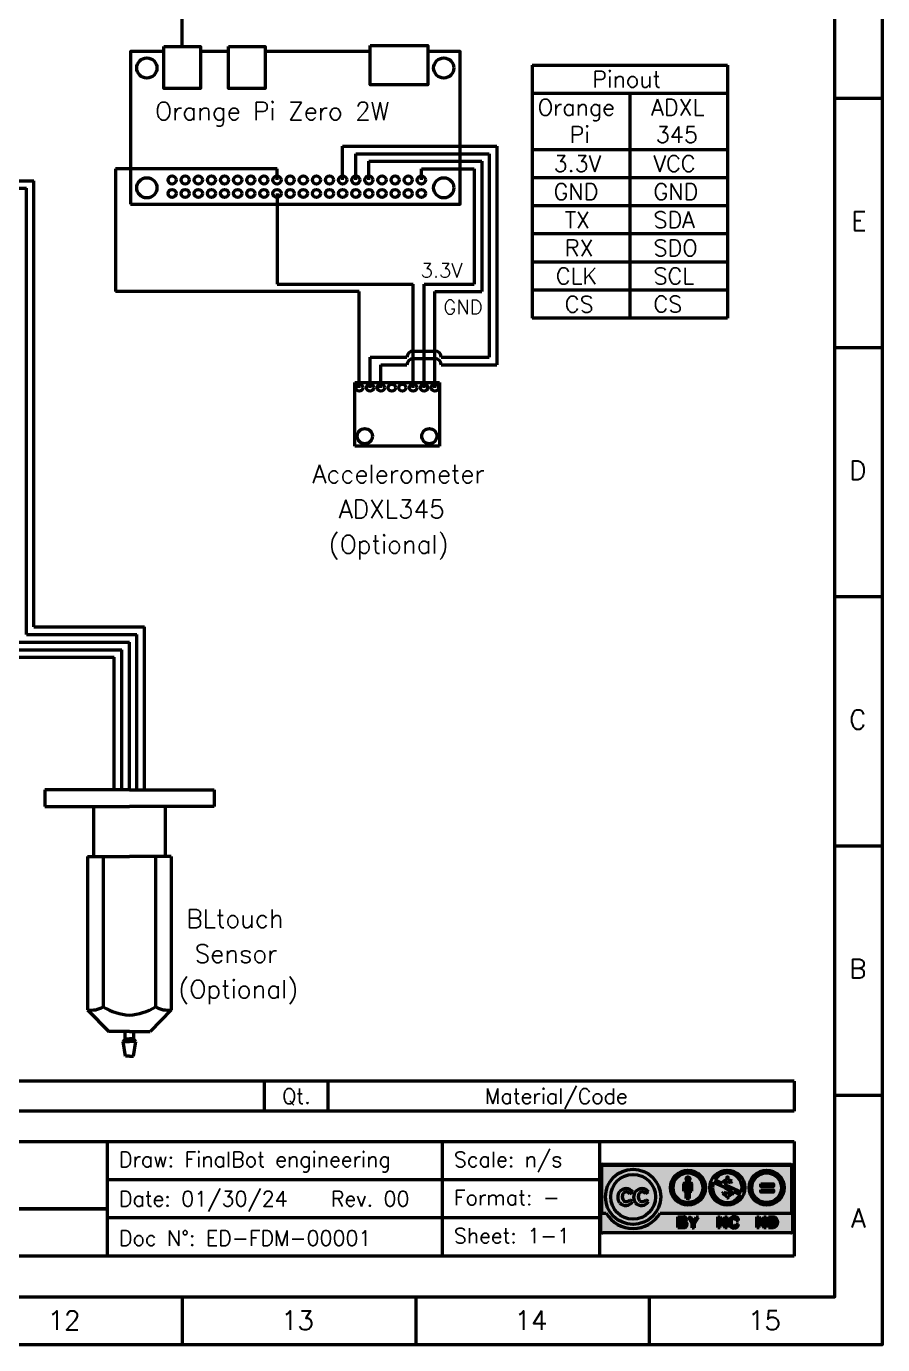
# Model space of a CAD drawing. Extents: x 22036 to 22729, y -7306 to -6812.
# Drawn here: x 22559.8 to 22729.5, y -7306 to -7044.7 of the extents above; entities that cross this region are included whole.
import ezdxf

# ---------------------------------------------------------------- set-up
doc = ezdxf.new("R2010")
doc.units = 0
doc.layers.add('Cotas', color=90, linetype='Continuous')
doc.layers.add('Fixação e Transmissão', color=5, linetype='Continuous', lineweight=50)
doc.layers.add('Peças Usinadas', color=120, linetype='Continuous', lineweight=50)
doc.styles.get("Standard").update_dxf_attribs({"font": 'romans.shx'})

# ---------------------------------------------------------------- blocks, each defined once
blk = doc.blocks.new('BLTOUCH ')
at = {"layer": 'Fixação e Transmissão'}
for p, q in [((-3.92, 21.29), (-16.64, 21.29)), ((-16.64, 21.29), (-16.64, 18.79)), ((-3.92, 21.29), (8.8, 21.29)), ((8.8, 21.29), (8.8, 18.79)), ((-16.64, 18.79), (-3.92, 18.79)), ((-9.31, 18.79), (-9.31, 11.29)), ((8.8, 18.79), (-3.92, 18.79)), ((1.47, 18.79), (1.47, 11.29)), ((-10.19, 11.29), (-3.92, 11.29)), ((-10.19, 11.29), (-10.19, -11.72)), ((-7.84, 11.29), (-7.84, -11.29)), ((2.35, 11.29), (-3.92, 11.29)), ((0, 11.29), (0, -11.29)), ((2.35, 11.29), (2.35, -11.72)), ((-10.19, -11.72), (-7.02, -15.01)), ((2.35, -11.72), (-0.82, -15.01)), ((-3.92, -15.01), (-7.02, -15.01)), ((-4.56, -16.08), (-4.56, -15.01)), ((-3.92, -15.01), (-0.82, -15.01)), ((-3.28, -16.08), (-3.28, -15.01)), ((-4.88, -16.5), (-4.56, -16.08)), ((-4.53, -18.71), (-4.88, -16.5)), ((-4.88, -16.5), (-3.92, -16.5)), ((-4.56, -16.08), (-3.92, -16.08)), ((-3.28, -16.08), (-3.92, -16.08)), ((-2.96, -16.5), (-3.92, -16.5)), ((-3.31, -18.71), (-2.96, -16.5)), ((-2.96, -16.5), (-3.28, -16.08)), ((-3.92, -18.71), (-4.53, -18.71)), ((-3.92, -18.71), (-3.31, -18.71))]:
    blk.add_line(p, q, dxfattribs=at)
for centre, radius, start, end in [((-9.62, -8.25), 3.52, 260.5701, 300.2756), ((-3.43, -4.19), 8.36, 238.1298, 266.6301), ((-4.41, -4.19), 8.36, 273.3699, 301.8702), ((1.78, -8.25), 3.52, 239.7244, 279.4299)]:
    blk.add_arc(centre, radius, start, end, dxfattribs=at)

msp = doc.modelspace()

# ---------------------------------------------------------------- hatches: boundary and pattern name
at = {"layer": 'Peças Usinadas'}
h = msp.add_hatch(color=252, dxfattribs=at)
h.dxf.hatch_style = 1
h.paths.add_polyline_path([(22711.72, -7270.7, 0.414214), (22711.28, -7270.26), (22674.05, -7270.26, 0.414214), (22673.61, -7270.7), (22673.61, -7283.44, 0.414214), (22674.05, -7283.88), (22711.28, -7283.88, 0.414214), (22711.72, -7283.44), (22711.72, -7270.7)])
h.paths.add_polyline_path([(22674.69, -7279.96), (22673.8, -7279.96), (22673.8, -7270.7, -0.414214), (22674.05, -7270.45), (22711.28, -7270.45, -0.414214), (22711.53, -7270.7), (22711.53, -7279.96), (22685.4, -7279.96, -0.563159), (22674.69, -7279.96)], flags=16)
h.paths.add_polyline_path([(22674.57, -7276.71, -1), (22685.51, -7276.71, -1), (22674.57, -7276.71)], flags=0)
h.paths.add_polyline_path([(22688.9, -7280.65), (22690.13, -7280.65, -0.661969), (22690.39, -7281.65, -0.788457), (22690.15, -7282.81), (22688.9, -7282.81), (22688.9, -7280.65)], flags=16)
h.paths.add_polyline_path([(22691.01, -7280.74), (22691.5, -7280.74), (22692.01, -7281.58), (22692.51, -7280.74), (22693, -7280.74), (22692.24, -7282), (22692.24, -7282.86), (22692.01, -7282.86), (22691.77, -7282.86), (22691.77, -7282), (22691.01, -7280.74)], flags=16)
h.paths.add_polyline_path([(22696.81, -7280.7), (22697.29, -7280.7), (22698.21, -7282.04), (22698.21, -7280.7), (22698.69, -7280.7), (22698.69, -7282.8), (22698.21, -7282.8), (22697.29, -7281.46), (22697.29, -7282.82), (22696.81, -7282.82), (22696.81, -7280.7)], flags=16)
h.paths.add_polyline_path([(22699.07, -7281.34, -0.213732), (22699.72, -7280.68, -0.134698), (22700.34, -7280.68, -0.397759), (22700.96, -7281.43), (22700.49, -7281.43, 0.6511), (22699.59, -7281.21, 0.22418), (22699.55, -7282.17, 0.699149), (22700.49, -7282.14), (22700.96, -7282.14, -0.390337), (22700.05, -7282.9, -0.329081), (22699.07, -7282.24, -0.166195), (22699.07, -7281.34)], flags=16)
h.paths.add_polyline_path([(22704.53, -7280.7), (22705.01, -7280.7), (22705.94, -7282.04), (22705.94, -7280.7), (22706.42, -7280.7), (22706.42, -7282.8), (22705.94, -7282.8), (22705.01, -7281.46), (22705.01, -7282.82), (22704.53, -7282.82), (22704.53, -7280.7)], flags=16)
h.paths.add_polyline_path([(22706.9, -7280.7), (22707.83, -7280.7, -0.863396), (22707.83, -7282.8), (22706.9, -7282.8), (22706.9, -7280.7)], flags=16)
h.paths.add_polyline_path([(22707.26, -7281.04), (22707.84, -7281.04, -0.611418), (22707.84, -7282.49), (22707.26, -7282.49), (22707.26, -7281.04)], flags=0)
h.paths.add_polyline_path([(22689.41, -7281.04), (22689.95, -7281.04, -0.888745), (22689.95, -7281.53), (22689.41, -7281.53), (22689.41, -7281.04)], flags=0)
h.paths.add_polyline_path([(22689.41, -7281.96), (22690.03, -7281.96, -0.888745), (22690.03, -7282.45), (22689.41, -7282.45), (22689.41, -7281.96)], flags=0)
h.paths.add_polyline_path([(22684.48, -7276.71, -1), (22675.6, -7276.71, -1), (22684.48, -7276.71)], flags=0)
h.paths.add_polyline_path([(22694.37, -7274.91, -1), (22687.43, -7274.91, -1), (22694.37, -7274.91)], flags=0)
h.paths.add_polyline_path([(22693.83, -7274.91, -1), (22687.97, -7274.91, -1), (22693.83, -7274.91)], flags=0)
h.paths.add_polyline_path([(22690.12, -7274.15, -0.414214), (22690.32, -7273.95), (22690.9, -7273.95), (22691.48, -7273.95, -0.414213), (22691.68, -7274.15), (22691.68, -7275.59), (22691.24, -7275.59), (22691.24, -7277.05), (22690.9, -7277.05), (22690.55, -7277.05), (22690.55, -7275.59), (22690.12, -7275.59), (22690.12, -7274.15)], flags=0)
h.paths.add_polyline_path([(22702.17, -7274.91, -1), (22695.23, -7274.91, -1), (22702.17, -7274.91)], flags=0)
h.paths.add_polyline_path([(22695.99, -7273.79), (22697.9, -7274.67, 0.109981), (22699.3, -7275.39, -0.673703), (22699.4, -7275.74, -0.259108), (22698.02, -7275.77), (22697.75, -7276.07, 0.155874), (22698.63, -7276.44), (22698.63, -7276.92), (22698.87, -7276.92), (22698.87, -7276.45, 0.142846), (22699.7, -7276.15, 0.147289), (22700.01, -7275.63), (22701.31, -7276.23, -0.962523), (22695.99, -7273.79)], flags=0)
h.paths.add_polyline_path([(22698.57, -7273.86, -0.154068), (22699.4, -7273.93), (22699.67, -7273.63, 0.096441), (22698.87, -7273.35), (22698.87, -7272.83), (22698.63, -7272.83), (22698.63, -7273.33, 0.305146), (22697.69, -7274.03), (22696.22, -7273.35, -0.876811), (22701.5, -7275.77), (22698.5, -7274.38, -0.730169), (22698.57, -7273.86)], flags=0)
h.paths.add_polyline_path([(22709.97, -7274.91, -1), (22703.03, -7274.91, -1), (22709.97, -7274.91)], flags=0)
h.paths.add_polyline_path([(22709.43, -7274.91, -1), (22703.57, -7274.91, -1), (22709.43, -7274.91)], flags=0)
h.paths.add_polyline_path([(22705.38, -7274.16), (22707.84, -7274.16), (22707.84, -7274.63), (22705.38, -7274.63), (22705.38, -7274.16)], flags=0)
h.paths.add_polyline_path([(22679.97, -7275.77), (22679.36, -7276.12, 0.450891), (22678.13, -7275.92, 0.349848), (22678.24, -7277.57, 0.361747), (22679.46, -7277.3), (22679.94, -7277.65, -0.517788), (22677.39, -7277.88, -0.339698), (22677.36, -7275.68, -0.489965), (22679.97, -7275.77)], flags=0)
h.paths.add_polyline_path([(22683.12, -7275.77), (22682.51, -7276.12, 0.450891), (22681.28, -7275.92, 0.349848), (22681.39, -7277.57, 0.361747), (22682.61, -7277.3), (22683.09, -7277.65, -0.517788), (22680.54, -7277.88, -0.339698), (22680.51, -7275.68, -0.489965), (22683.12, -7275.77)], flags=0)
h.paths.add_polyline_path([(22705.38, -7275.31), (22707.84, -7275.31), (22707.84, -7275.78), (22705.38, -7275.78), (22705.38, -7275.31)], flags=0)
h.paths.add_polyline_path([(22691.29, -7273.15, -1), (22690.5, -7273.15, -1), (22691.29, -7273.15)], flags=0)
h = msp.add_hatch(color=254, dxfattribs=at)
h.dxf.hatch_style = 1
h.paths.add_polyline_path([(22711.53, -7270.7, 0.414214), (22711.28, -7270.45), (22674.05, -7270.45, 0.414214), (22673.8, -7270.7), (22673.8, -7279.96), (22674.69, -7279.96, 0.563159), (22685.4, -7279.96), (22711.53, -7279.96), (22711.53, -7270.7)])
h.paths.add_polyline_path([(22685.51, -7276.71, -1), (22674.57, -7276.71, -1), (22685.51, -7276.71)], flags=16)
h.paths.add_polyline_path([(22684.48, -7276.71, -1), (22675.6, -7276.71, -1), (22684.48, -7276.71)], flags=0)
h.paths.add_polyline_path([(22694.37, -7274.91, -1), (22687.43, -7274.91, -1), (22694.37, -7274.91)], flags=16)
h.paths.add_polyline_path([(22693.83, -7274.91, -1), (22687.97, -7274.91, -1), (22693.83, -7274.91)], flags=0)
h.paths.add_polyline_path([(22690.12, -7274.15, -0.414214), (22690.32, -7273.95), (22690.9, -7273.95), (22691.48, -7273.95, -0.414213), (22691.68, -7274.15), (22691.68, -7275.59), (22691.24, -7275.59), (22691.24, -7277.05), (22690.9, -7277.05), (22690.55, -7277.05), (22690.55, -7275.59), (22690.12, -7275.59), (22690.12, -7274.15)], flags=0)
h.paths.add_polyline_path([(22702.17, -7274.91, -1), (22695.23, -7274.91, -1), (22702.17, -7274.91)], flags=16)
h.paths.add_polyline_path([(22695.99, -7273.79), (22697.9, -7274.67, 0.109981), (22699.3, -7275.39, -0.673703), (22699.4, -7275.74, -0.259108), (22698.02, -7275.77), (22697.75, -7276.07, 0.155874), (22698.63, -7276.44), (22698.63, -7276.92), (22698.87, -7276.92), (22698.87, -7276.45, 0.142846), (22699.7, -7276.15, 0.147289), (22700.01, -7275.63), (22701.31, -7276.23, -0.962523), (22695.99, -7273.79)], flags=0)
h.paths.add_polyline_path([(22698.57, -7273.86, -0.154068), (22699.4, -7273.93), (22699.67, -7273.63, 0.096441), (22698.87, -7273.35), (22698.87, -7272.83), (22698.63, -7272.83), (22698.63, -7273.33, 0.305146), (22697.69, -7274.03), (22696.22, -7273.35, -0.876811), (22701.5, -7275.77), (22698.5, -7274.38, -0.730169), (22698.57, -7273.86)], flags=0)
h.paths.add_polyline_path([(22709.97, -7274.91, -1), (22703.03, -7274.91, -1), (22709.97, -7274.91)], flags=16)
h.paths.add_polyline_path([(22709.43, -7274.91, -1), (22703.57, -7274.91, -1), (22709.43, -7274.91)], flags=0)
h.paths.add_polyline_path([(22705.38, -7274.16), (22707.84, -7274.16), (22707.84, -7274.63), (22705.38, -7274.63), (22705.38, -7274.16)], flags=0)
h.paths.add_polyline_path([(22679.97, -7275.77), (22679.36, -7276.12, 0.450891), (22678.13, -7275.92, 0.349848), (22678.24, -7277.57, 0.361747), (22679.46, -7277.3), (22679.94, -7277.65, -0.517788), (22677.39, -7277.88, -0.339698), (22677.36, -7275.68, -0.489965), (22679.97, -7275.77)], flags=0)
h.paths.add_polyline_path([(22683.12, -7275.77), (22682.51, -7276.12, 0.450891), (22681.28, -7275.92, 0.349848), (22681.39, -7277.57, 0.361747), (22682.61, -7277.3), (22683.09, -7277.65, -0.517788), (22680.54, -7277.88, -0.339698), (22680.51, -7275.68, -0.489965), (22683.12, -7275.77)], flags=0)
h.paths.add_polyline_path([(22705.38, -7275.31), (22707.84, -7275.31), (22707.84, -7275.78), (22705.38, -7275.78), (22705.38, -7275.31)], flags=0)
h.paths.add_polyline_path([(22691.29, -7273.15, -1), (22690.5, -7273.15, -1), (22691.29, -7273.15)], flags=0)
h = msp.add_hatch(color=252, dxfattribs=at)
h.dxf.hatch_style = 1
h.paths.add_polyline_path([(22685.51, -7276.71, 1), (22674.57, -7276.71, 1), (22685.51, -7276.71)])
h.paths.add_polyline_path([(22675.6, -7276.71, -1), (22684.48, -7276.71, -1), (22675.6, -7276.71)], flags=16)
h.paths.add_polyline_path([(22677.36, -7275.68, -0.489965), (22679.97, -7275.77), (22679.36, -7276.12, 0.450891), (22678.13, -7275.92, 0.349848), (22678.24, -7277.57, 0.361747), (22679.46, -7277.3), (22679.94, -7277.65, -0.517788), (22677.39, -7277.88, -0.339698), (22677.36, -7275.68)], flags=0)
h.paths.add_polyline_path([(22680.51, -7275.68, -0.489965), (22683.12, -7275.77), (22682.51, -7276.12, 0.450891), (22681.28, -7275.92, 0.349848), (22681.39, -7277.57, 0.361747), (22682.61, -7277.3), (22683.09, -7277.65, -0.517788), (22680.54, -7277.88, -0.339698), (22680.51, -7275.68)], flags=0)
h = msp.add_hatch(color=7, dxfattribs=at)
h.dxf.hatch_style = 1
h.paths.add_polyline_path([(22684.48, -7276.71, 1), (22675.6, -7276.71, 1), (22684.48, -7276.71)])
h.paths.add_polyline_path([(22677.36, -7275.68, -0.489965), (22679.97, -7275.77), (22679.36, -7276.12, 0.450891), (22678.13, -7275.92, 0.349848), (22678.24, -7277.57, 0.361747), (22679.46, -7277.3), (22679.94, -7277.65, -0.517788), (22677.39, -7277.88, -0.339698), (22677.36, -7275.68)], flags=16)
h.paths.add_polyline_path([(22680.51, -7275.68, -0.489965), (22683.12, -7275.77), (22682.51, -7276.12, 0.450891), (22681.28, -7275.92, 0.349848), (22681.39, -7277.57, 0.361747), (22682.61, -7277.3), (22683.09, -7277.65, -0.517788), (22680.54, -7277.88, -0.339698), (22680.51, -7275.68)], flags=16)
h = msp.add_hatch(color=252, dxfattribs=at)
h.dxf.hatch_style = 1
h.paths.add_polyline_path([(22694.37, -7274.91, 1), (22687.43, -7274.91, 1), (22694.37, -7274.91)])
h.paths.add_polyline_path([(22693.83, -7274.91, -1), (22687.97, -7274.91, -1), (22693.83, -7274.91)], flags=16)
h.paths.add_polyline_path([(22690.32, -7273.95), (22690.9, -7273.95), (22691.48, -7273.95, -0.414213), (22691.68, -7274.15), (22691.68, -7275.59), (22691.24, -7275.59), (22691.24, -7277.05), (22690.9, -7277.05), (22690.55, -7277.05), (22690.55, -7275.59), (22690.12, -7275.59), (22690.12, -7274.15, -0.414214), (22690.32, -7273.95)], flags=0)
h.paths.add_polyline_path([(22691.29, -7273.15, -1), (22690.5, -7273.15, -1), (22691.29, -7273.15)], flags=0)
h = msp.add_hatch(color=7, dxfattribs=at)
h.dxf.hatch_style = 1
h.paths.add_polyline_path([(22693.83, -7274.91, 1), (22687.97, -7274.91, 1), (22693.83, -7274.91)])
h.paths.add_polyline_path([(22690.32, -7273.95), (22690.9, -7273.95), (22691.48, -7273.95, -0.414213), (22691.68, -7274.15), (22691.68, -7275.59), (22691.24, -7275.59), (22691.24, -7277.05), (22690.9, -7277.05), (22690.55, -7277.05), (22690.55, -7275.59), (22690.12, -7275.59), (22690.12, -7274.15, -0.414214), (22690.32, -7273.95)], flags=16)
h.paths.add_polyline_path([(22691.29, -7273.15, -1), (22690.5, -7273.15, -1), (22691.29, -7273.15)], flags=16)
h = msp.add_hatch(color=252, dxfattribs=at)
h.dxf.hatch_style = 1
h.paths.add_polyline_path([(22691.29, -7273.15, 1), (22690.5, -7273.15, 1), (22691.29, -7273.15)])
h = msp.add_hatch(color=252, dxfattribs=at)
h.dxf.hatch_style = 1
h.paths.add_polyline_path([(22702.17, -7274.91, 1), (22695.23, -7274.91, 1), (22702.17, -7274.91)])
h.paths.add_polyline_path([(22695.99, -7273.79), (22697.9, -7274.67, 0.109981), (22699.3, -7275.39, -0.673703), (22699.4, -7275.74, -0.259108), (22698.02, -7275.77), (22697.75, -7276.07, 0.155874), (22698.63, -7276.44), (22698.63, -7276.92), (22698.87, -7276.92), (22698.87, -7276.45, 0.142846), (22699.7, -7276.15, 0.147289), (22700.01, -7275.63), (22701.31, -7276.23, -0.962523), (22695.99, -7273.79)], flags=16)
h.paths.add_polyline_path([(22701.5, -7275.77), (22698.5, -7274.38, -0.730169), (22698.57, -7273.86, -0.154068), (22699.4, -7273.93), (22699.67, -7273.63, 0.096441), (22698.87, -7273.35), (22698.87, -7272.83), (22698.63, -7272.83), (22698.63, -7273.33, 0.305146), (22697.69, -7274.03), (22696.22, -7273.35, -0.876811), (22701.5, -7275.77)], flags=16)
h = msp.add_hatch(color=7, dxfattribs=at)
h.dxf.hatch_style = 1
h.paths.add_polyline_path([(22698.63, -7272.83), (22698.87, -7272.83), (22698.87, -7273.35, -0.096441), (22699.67, -7273.63), (22699.4, -7273.93, 0.154068), (22698.57, -7273.86, 0.730169), (22698.5, -7274.38), (22701.5, -7275.77, 0.876811), (22696.22, -7273.35), (22697.69, -7274.03, -0.305146), (22698.63, -7273.33), (22698.63, -7272.83)])
h = msp.add_hatch(color=252, dxfattribs=at)
h.dxf.hatch_style = 1
h.paths.add_polyline_path([(22709.97, -7274.91, 1), (22703.03, -7274.91, 1), (22709.97, -7274.91)])
h.paths.add_polyline_path([(22709.43, -7274.91, -1), (22703.57, -7274.91, -1), (22709.43, -7274.91)], flags=16)
h.paths.add_polyline_path([(22705.38, -7274.16), (22707.84, -7274.16), (22707.84, -7274.63), (22705.38, -7274.63), (22705.38, -7274.16)], flags=0)
h.paths.add_polyline_path([(22705.38, -7275.31), (22707.84, -7275.31), (22707.84, -7275.78), (22705.38, -7275.78), (22705.38, -7275.31)], flags=0)
h = msp.add_hatch(color=7, dxfattribs=at)
h.dxf.hatch_style = 1
h.paths.add_polyline_path([(22703.57, -7274.91, 1), (22709.43, -7274.91, 1), (22703.57, -7274.91)])
h.paths.add_polyline_path([(22705.38, -7274.16), (22707.84, -7274.16), (22707.84, -7274.63), (22705.38, -7274.63), (22705.38, -7274.16)], flags=16)
h.paths.add_polyline_path([(22705.38, -7275.31), (22707.84, -7275.31), (22707.84, -7275.78), (22705.38, -7275.78), (22705.38, -7275.31)], flags=16)
h = msp.add_hatch(color=252, dxfattribs=at)
h.dxf.hatch_style = 1
h.paths.add_polyline_path([(22679.94, -7277.65), (22679.46, -7277.3, -0.361747), (22678.24, -7277.57, -0.349848), (22678.13, -7275.92, -0.450891), (22679.36, -7276.12), (22679.97, -7275.77, 0.489965), (22677.36, -7275.68, 0.339698), (22677.39, -7277.88, 0.517788), (22679.94, -7277.65)])
h = msp.add_hatch(color=252, dxfattribs=at)
h.dxf.hatch_style = 1
h.paths.add_polyline_path([(22683.09, -7277.65), (22682.61, -7277.3, -0.361747), (22681.39, -7277.57, -0.349848), (22681.28, -7275.92, -0.450891), (22682.51, -7276.12), (22683.12, -7275.77, 0.489965), (22680.51, -7275.68, 0.339698), (22680.54, -7277.88, 0.517788), (22683.09, -7277.65)])
h = msp.add_hatch(color=252, dxfattribs=at)
h.dxf.hatch_style = 1
h.paths.add_polyline_path([(22691.68, -7274.15, 0.414214), (22691.48, -7273.95), (22690.9, -7273.95), (22690.32, -7273.95, 0.414214), (22690.12, -7274.15), (22690.12, -7275.59), (22690.55, -7275.59), (22690.55, -7277.05), (22690.9, -7277.05), (22691.24, -7277.05), (22691.24, -7275.59), (22691.68, -7275.59), (22691.68, -7274.15)])
h = msp.add_hatch(color=7, dxfattribs=at)
h.dxf.hatch_style = 1
h.paths.add_polyline_path([(22697.9, -7274.67), (22695.99, -7273.79, 0.962523), (22701.31, -7276.23), (22700.01, -7275.63, -0.147289), (22699.7, -7276.15, -0.142846), (22698.87, -7276.45), (22698.87, -7276.92), (22698.63, -7276.92), (22698.63, -7276.44, -0.155874), (22697.75, -7276.07), (22698.02, -7275.77, 0.259108), (22699.4, -7275.74, 0.673703), (22699.3, -7275.39, -0.109981), (22697.9, -7274.67)])
h = msp.add_hatch(color=252, dxfattribs=at)
h.dxf.hatch_style = 1
h.paths.add_polyline_path([(22707.84, -7274.16), (22705.38, -7274.16), (22705.38, -7274.63), (22707.84, -7274.63), (22707.84, -7274.16)])
h = msp.add_hatch(color=252, dxfattribs=at)
h.dxf.hatch_style = 1
h.paths.add_polyline_path([(22707.84, -7275.31), (22705.38, -7275.31), (22705.38, -7275.78), (22707.84, -7275.78), (22707.84, -7275.31)])
h = msp.add_hatch(color=7, dxfattribs=at)
h.dxf.hatch_style = 1
h.paths.add_polyline_path([(22690.39, -7281.65, 0.661969), (22690.13, -7280.65), (22688.9, -7280.65), (22688.9, -7282.81), (22690.15, -7282.81, 0.788457), (22690.39, -7281.65)])
h.paths.add_polyline_path([(22689.41, -7281.04), (22689.95, -7281.04, -0.888745), (22689.95, -7281.53), (22689.41, -7281.53), (22689.41, -7281.04)], flags=16)
h.paths.add_polyline_path([(22689.41, -7281.96), (22690.03, -7281.96, -0.888745), (22690.03, -7282.45), (22689.41, -7282.45), (22689.41, -7281.96)], flags=16)
h = msp.add_hatch(color=7, dxfattribs=at)
h.dxf.hatch_style = 1
h.paths.add_polyline_path([(22693, -7280.74), (22692.51, -7280.74), (22692.01, -7281.58), (22691.5, -7280.74), (22691.01, -7280.74), (22691.77, -7282), (22691.77, -7282.86), (22692.01, -7282.86), (22692.24, -7282.86), (22692.24, -7282), (22693, -7280.74)])
h = msp.add_hatch(color=7, dxfattribs=at)
h.dxf.hatch_style = 1
h.paths.add_polyline_path([(22698.69, -7280.7), (22698.21, -7280.7), (22698.21, -7282.04), (22697.29, -7280.7), (22696.81, -7280.7), (22696.81, -7282.82), (22697.29, -7282.82), (22697.29, -7281.46), (22698.21, -7282.8), (22698.69, -7282.8), (22698.69, -7280.7)])
h = msp.add_hatch(color=7, dxfattribs=at)
h.dxf.hatch_style = 1
h.paths.add_polyline_path([(22700.96, -7282.14), (22700.49, -7282.14, -0.699149), (22699.55, -7282.17, -0.22418), (22699.59, -7281.21, -0.6511), (22700.49, -7281.43), (22700.96, -7281.43, 0.397759), (22700.34, -7280.68, 0.134698), (22699.72, -7280.68, 0.213732), (22699.07, -7281.34, 0.166195), (22699.07, -7282.24, 0.329081), (22700.05, -7282.9, 0.390337), (22700.96, -7282.14)])
h = msp.add_hatch(color=7, dxfattribs=at)
h.dxf.hatch_style = 1
h.paths.add_polyline_path([(22706.42, -7280.7), (22705.94, -7280.7), (22705.94, -7282.04), (22705.01, -7280.7), (22704.53, -7280.7), (22704.53, -7282.82), (22705.01, -7282.82), (22705.01, -7281.46), (22705.94, -7282.8), (22706.42, -7282.8), (22706.42, -7280.7)])
h = msp.add_hatch(color=7, dxfattribs=at)
h.dxf.hatch_style = 1
h.paths.add_polyline_path([(22707.83, -7280.7), (22706.9, -7280.7), (22706.9, -7282.8), (22707.83, -7282.8, 0.863396), (22707.83, -7280.7)])
h.paths.add_polyline_path([(22707.26, -7281.04), (22707.84, -7281.04, -0.611418), (22707.84, -7282.49), (22707.26, -7282.49), (22707.26, -7281.04)], flags=16)
h = msp.add_hatch(color=252, dxfattribs=at)
h.dxf.hatch_style = 1
h.paths.add_polyline_path([(22689.95, -7281.04), (22689.41, -7281.04), (22689.41, -7281.53), (22689.95, -7281.53, 0.888745), (22689.95, -7281.04)])
h = msp.add_hatch(color=252, dxfattribs=at)
h.dxf.hatch_style = 1
h.paths.add_polyline_path([(22690.03, -7281.96), (22689.41, -7281.96), (22689.41, -7282.45), (22690.03, -7282.45, 0.888745), (22690.03, -7281.96)])
h = msp.add_hatch(color=252, dxfattribs=at)
h.dxf.hatch_style = 1
h.paths.add_polyline_path([(22707.84, -7281.04), (22707.26, -7281.04), (22707.26, -7282.49), (22707.84, -7282.49, 0.611418), (22707.84, -7281.04)])

# ---------------------------------------------------------------- linework, layer by layer
at = {"layer": 'Peças Usinadas', "color": 8}
for p, q in [((22590.7, -7048.64), (22590.7, -7041.27)), ((22627.69, -7071.42), (22650.05, -7071.42)), ((22627.69, -7075.12), (22627.69, -7071.42)), ((22650.05, -7071.42), (22650.05, -7097.26)), ((22640.77, -7097.26), (22650.05, -7097.26)), ((22640.77, -7116.3), (22640.77, -7097.26)), ((22556.83, -7168.24), (22578.74, -7168.24)), ((22578.74, -7196.04), (22578.74, -7168.24))]:
    msp.add_line(p, q, dxfattribs=at)
at = {"layer": 'Peças Usinadas'}
for p, q in [((22660.05, -7052.38), (22660.05, -7102.54)), ((22660.05, -7052.38), (22698.75, -7052.38)), ((22698.75, -7052.38), (22698.75, -7102.54)), ((22698.75, -7057.95), (22660.05, -7057.95)), ((22679.4, -7057.95), (22679.4, -7102.54)), ((22729.49, -7058.96), (22720.04, -7058.96)), ((22660.05, -7069.1), (22698.75, -7069.1)), ((22698.75, -7074.67), (22660.05, -7074.67)), ((22698.75, -7080.25), (22660.05, -7080.25)), ((22698.75, -7085.82), (22660.05, -7085.82)), ((22698.75, -7091.4), (22660.05, -7091.4)), ((22698.75, -7096.97), (22660.05, -7096.97)), ((22698.75, -7102.54), (22660.05, -7102.54)), ((22729.49, -7108.37), (22720.04, -7108.37)), ((22624.88, -7127.9), (22624.88, -7115.24)), ((22624.88, -7115.24), (22641.67, -7115.24)), ((22641.67, -7115.24), (22641.67, -7127.9)), ((22641.67, -7127.9), (22624.88, -7127.9)), ((22729.49, -7157.78), (22720.04, -7157.78)), ((22729.49, -7207.19), (22720.04, -7207.19)), ((22711.94, -7253.76), (22431.97, -7253.76)), ((22606.96, -7253.76), (22606.96, -7259.76)), ((22619.56, -7253.76), (22619.56, -7259.76)), ((22711.94, -7253.76), (22711.94, -7259.76)), ((22729.49, -7256.6), (22720.04, -7256.6)), ((22711.94, -7259.76), (22431.97, -7259.76)), ((22432.55, -7265.76), (22711.94, -7265.76)), ((22575.83, -7265.76), (22575.83, -7279.09)), ((22642.2, -7265.76), (22642.2, -7288.46)), ((22673.4, -7265.76), (22673.4, -7288.46)), ((22711.94, -7265.76), (22711.94, -7288.46)), ((22673.4, -7273.33), (22575.83, -7273.33)), ((22575.83, -7279.09), (22487.55, -7279.09)), ((22487.55, -7279.09), (22575.83, -7279.09)), ((22575.83, -7279.09), (22575.83, -7288.46)), ((22673.4, -7280.9), (22575.83, -7280.9)), ((22711.94, -7288.46), (22432.55, -7288.46)), ((22720.04, -7296.56), (22720.04, -7290.89)), ((22590.71, -7296.56), (22590.71, -7306.01)), ((22636.97, -7296.56), (22636.97, -7306.01)), ((22683.23, -7296.56), (22683.23, -7306.01))]:
    msp.add_line(p, q, dxfattribs=at)
at = {"layer": 'Peças Usinadas', "color": 3}
for p, q in [((22622.49, -7075.12), (22622.49, -7068.42)), ((22622.49, -7068.42), (22653.05, -7068.42)), ((22653.05, -7068.42), (22653.05, -7111.78)), ((22636.47, -7110.53), (22640.77, -7110.53)), ((22630.08, -7116.3), (22630.08, -7111.78)), ((22630.08, -7111.78), (22635.22, -7111.78)), ((22642.02, -7111.78), (22653.05, -7111.78))]:
    msp.add_line(p, q, dxfattribs=at)
at = {"layer": 'Peças Usinadas', "color": 2}
for p, q in [((22625.09, -7075.12), (22625.09, -7069.92)), ((22625.09, -7069.92), (22651.55, -7069.92)), ((22651.55, -7069.92), (22651.55, -7110.28)), ((22627.93, -7116.3), (22627.93, -7110.28)), ((22627.93, -7110.28), (22635.22, -7110.28)), ((22636.47, -7109.03), (22640.77, -7109.03)), ((22642.02, -7110.28), (22651.55, -7110.28))]:
    msp.add_line(p, q, dxfattribs=at)
at = {"layer": 'Peças Usinadas', "color": 30}
for p, q in [((22609.49, -7072.92), (22577.45, -7072.92)), ((22609.49, -7075.12), (22609.49, -7072.92)), ((22625.78, -7097.26), (22577.45, -7097.26)), ((22625.78, -7116.3), (22625.78, -7097.26))]:
    msp.add_line(p, q, dxfattribs=at)
at = {"layer": 'Peças Usinadas', "color": 1}
for p, q in [((22638.09, -7075.12), (22638.09, -7072.92)), ((22638.09, -7072.92), (22648.55, -7072.92)), ((22648.55, -7072.92), (22648.55, -7095.76)), ((22531.7, -7076.76), (22559.83, -7076.76)), ((22559.83, -7165.24), (22559.83, -7076.76)), ((22638.62, -7116.3), (22638.62, -7095.76)), ((22638.62, -7095.76), (22648.55, -7095.76)), ((22559.83, -7165.24), (22581.74, -7165.24)), ((22581.74, -7196.04), (22581.74, -7165.24))]:
    msp.add_line(p, q, dxfattribs=at)
at = {"layer": 'Peças Usinadas', "color": 37}
for p, q in [((22532.33, -7075.26), (22561.33, -7075.26)), ((22561.33, -7163.74), (22561.33, -7075.26)), ((22561.33, -7163.74), (22583.24, -7163.74)), ((22583.24, -7196.04), (22583.24, -7163.74))]:
    msp.add_line(p, q, dxfattribs=at)
at = {"layer": 'Peças Usinadas', "color": 5}
for p, q in [((22609.49, -7077.79), (22609.49, -7095.76)), ((22609.49, -7095.76), (22636.47, -7095.76)), ((22636.47, -7116.3), (22636.47, -7095.76))]:
    msp.add_line(p, q, dxfattribs=at)
at = {"layer": 'Peças Usinadas', "color": 52}
for p in [(22558.33, -7166.74), (22580.24, -7196.04)]:
    msp.add_line(p, (22580.24, -7166.74), dxfattribs=at)
at = {"layer": 'Peças Usinadas', "color": 7}
for p in [(22555.33, -7169.74), (22577.24, -7196.04)]:
    msp.add_line(p, (22577.24, -7169.74), dxfattribs=at)
at = {"layer": 'Peças Usinadas', "color": 252}
for p, q in [((22674.05, -7270.26), (22711.28, -7270.26)), ((22674.05, -7270.45), (22711.28, -7270.45)), ((22673.61, -7270.7), (22673.61, -7283.44)), ((22673.8, -7270.7), (22673.8, -7279.96)), ((22711.53, -7279.96), (22711.53, -7270.7)), ((22711.72, -7283.44), (22711.72, -7270.7)), ((22679.97, -7275.77), (22679.36, -7276.12)), ((22683.12, -7275.77), (22682.51, -7276.12)), ((22690.12, -7275.59), (22690.12, -7274.15)), ((22690.55, -7275.59), (22690.12, -7275.59)), ((22690.32, -7273.95), (22690.9, -7273.95)), ((22690.55, -7277.05), (22690.55, -7275.59)), ((22691.48, -7273.95), (22690.9, -7273.95)), ((22691.24, -7275.59), (22691.68, -7275.59)), ((22691.24, -7277.05), (22691.24, -7275.59)), ((22691.68, -7275.59), (22691.68, -7274.15)), ((22695.99, -7273.79), (22697.9, -7274.67)), ((22696.22, -7273.35), (22697.69, -7274.03)), ((22697.75, -7276.07), (22698.02, -7275.77)), ((22698.5, -7274.38), (22701.5, -7275.77)), ((22699.4, -7273.93), (22699.67, -7273.63)), ((22700.01, -7275.63), (22701.31, -7276.23)), ((22679.94, -7277.65), (22679.46, -7277.3)), ((22683.09, -7277.65), (22682.61, -7277.3)), ((22690.9, -7277.05), (22690.55, -7277.05)), ((22690.9, -7277.05), (22691.24, -7277.05)), ((22673.8, -7279.96), (22674.69, -7279.96)), ((22685.4, -7279.96), (22711.53, -7279.96)), ((22688.9, -7280.65), (22690.13, -7280.65)), ((22688.9, -7282.81), (22688.9, -7280.65)), ((22691.01, -7280.74), (22691.5, -7280.74)), ((22691.77, -7282), (22691.01, -7280.74)), ((22692.01, -7281.58), (22691.5, -7280.74)), ((22692.01, -7281.58), (22692.51, -7280.74)), ((22692.24, -7282), (22693, -7280.74)), ((22693, -7280.74), (22692.51, -7280.74)), ((22696.81, -7280.7), (22697.29, -7280.7)), ((22696.81, -7282.82), (22696.81, -7280.7)), ((22697.29, -7280.7), (22698.21, -7282.04)), ((22698.21, -7282.04), (22698.21, -7280.7)), ((22698.21, -7280.7), (22698.69, -7280.7)), ((22698.69, -7282.8), (22698.69, -7280.7)), ((22704.53, -7280.7), (22705.01, -7280.7)), ((22704.53, -7282.82), (22704.53, -7280.7)), ((22705.01, -7280.7), (22705.94, -7282.04)), ((22705.94, -7282.04), (22705.94, -7280.7)), ((22705.94, -7280.7), (22706.42, -7280.7)), ((22706.42, -7282.8), (22706.42, -7280.7)), ((22706.9, -7280.7), (22707.83, -7280.7)), ((22706.9, -7282.8), (22706.9, -7280.7)), ((22688.9, -7282.81), (22690.15, -7282.81)), ((22689.41, -7281.53), (22689.41, -7281.04)), ((22689.41, -7281.04), (22689.95, -7281.04)), ((22689.41, -7281.53), (22689.95, -7281.53)), ((22689.41, -7281.96), (22690.03, -7281.96)), ((22689.41, -7282.45), (22689.41, -7281.96)), ((22689.41, -7282.45), (22690.03, -7282.45)), ((22691.77, -7282.86), (22691.77, -7282)), ((22691.77, -7282.86), (22692.01, -7282.86)), ((22692.24, -7282.86), (22692.01, -7282.86)), ((22692.24, -7282.86), (22692.24, -7282)), ((22696.81, -7282.82), (22697.29, -7282.82)), ((22697.29, -7281.46), (22698.21, -7282.8)), ((22697.29, -7282.82), (22697.29, -7281.46)), ((22698.21, -7282.8), (22698.69, -7282.8)), ((22700.49, -7281.43), (22700.96, -7281.43)), ((22700.49, -7282.14), (22700.96, -7282.14)), ((22704.53, -7282.82), (22705.01, -7282.82)), ((22705.01, -7281.46), (22705.94, -7282.8)), ((22705.01, -7282.82), (22705.01, -7281.46)), ((22705.94, -7282.8), (22706.42, -7282.8)), ((22706.9, -7282.8), (22707.83, -7282.8)), ((22707.84, -7281.04), (22707.26, -7281.04)), ((22707.26, -7282.49), (22707.26, -7281.04)), ((22707.84, -7282.49), (22707.26, -7282.49)), ((22711.28, -7283.88), (22674.05, -7283.88))]:
    msp.add_line(p, q, dxfattribs=at)
at = {"layer": 'Peças Usinadas', "flags": 128}
for points in [[(22035.58, -7306.01), (22729.49, -7306.01), (22729.49, -6811.91), (22035.58, -6811.91)], [(22045.03, -7296.56), (22720.04, -7296.56), (22720.04, -6821.36), (22045.03, -6821.36)], [(22587.08, -7048.64), (22594.33, -7048.64), (22594.33, -7057.01), (22587.08, -7057.01)], [(22599.87, -7048.64), (22607.12, -7048.64), (22607.12, -7057.01), (22599.87, -7057.01)], [(22627.94, -7048.45), (22639.4, -7048.45), (22639.4, -7056.24), (22627.94, -7056.24)]]:
    msp.add_lwpolyline(points, close=True, dxfattribs=at)
for points in [[(22580.45, -7079.93), (22645.77, -7079.93), (22645.77, -7049.67), (22639.4, -7049.67)], [(22587.08, -7049.67), (22580.45, -7049.67), (22580.45, -7079.93)], [(22599.87, -7049.67), (22594.33, -7049.67)], [(22627.94, -7049.67), (22607.12, -7049.67)]]:
    msp.add_lwpolyline(points, dxfattribs=at)
at = {"layer": 'Peças Usinadas', "color": 30, "flags": 128}
msp.add_lwpolyline([(22577.45, -7072.92), (22577.45, -7097.26)], dxfattribs=at)
at = {"layer": 'Peças Usinadas', "color": 252, "flags": 128}
for points in [[(22698.87, -7273.35), (22698.87, -7272.83), (22698.63, -7272.83), (22698.63, -7273.33)], [(22698.63, -7276.44), (22698.63, -7276.92)], [(22698.63, -7276.92), (22698.87, -7276.92), (22698.87, -7276.45)]]:
    msp.add_lwpolyline(points, dxfattribs=at)
for points in [[(22705.38, -7274.16), (22707.84, -7274.16), (22707.84, -7274.63), (22705.38, -7274.63)], [(22705.38, -7275.31), (22707.84, -7275.31), (22707.84, -7275.78), (22705.38, -7275.78)]]:
    msp.add_lwpolyline(points, close=True, dxfattribs=at)
at = {"layer": 'Peças Usinadas'}
for centre, radius in [((22583.7, -7052.92), 2), ((22642.52, -7052.92), 2), ((22588.69, -7075.12), 0.803), ((22591.29, -7075.12), 0.803), ((22593.89, -7075.12), 0.803), ((22596.49, -7075.12), 0.803), ((22599.09, -7075.12), 0.803), ((22601.69, -7075.12), 0.803), ((22604.29, -7075.12), 0.803), ((22606.89, -7075.12), 0.803), ((22609.49, -7075.12), 0.803), ((22612.09, -7075.12), 0.803), ((22614.69, -7075.12), 0.803), ((22617.29, -7075.12), 0.803), ((22619.89, -7075.12), 0.803), ((22622.49, -7075.12), 0.803), ((22625.09, -7075.12), 0.803), ((22627.69, -7075.12), 0.803), ((22630.29, -7075.12), 0.803), ((22632.89, -7075.12), 0.803), ((22635.49, -7075.12), 0.803), ((22638.09, -7075.12), 0.803), ((22583.7, -7076.68), 2), ((22588.69, -7077.79), 0.803), ((22591.29, -7077.79), 0.803), ((22593.89, -7077.79), 0.803), ((22596.49, -7077.79), 0.803), ((22599.09, -7077.79), 0.803), ((22601.69, -7077.79), 0.803), ((22604.29, -7077.79), 0.803), ((22606.89, -7077.79), 0.803), ((22609.49, -7077.79), 0.803), ((22612.09, -7077.79), 0.803), ((22614.69, -7077.79), 0.803), ((22617.29, -7077.79), 0.803), ((22619.89, -7077.79), 0.803), ((22622.49, -7077.79), 0.803), ((22625.09, -7077.79), 0.803), ((22627.69, -7077.79), 0.803), ((22630.29, -7077.79), 0.803), ((22632.89, -7077.79), 0.803), ((22635.49, -7077.79), 0.803), ((22638.09, -7077.79), 0.803), ((22642.52, -7076.68), 2), ((22625.78, -7116.3), 0.71), ((22627.93, -7116.3), 0.71), ((22630.08, -7116.3), 0.71), ((22632.23, -7116.3), 0.71), ((22634.32, -7116.3), 0.71), ((22636.47, -7116.3), 0.71), ((22638.62, -7116.3), 0.71), ((22640.77, -7116.3), 0.71), ((22626.88, -7125.9), 1.5), ((22639.67, -7125.9), 1.5)]:
    msp.add_circle(centre, radius, dxfattribs=at)
at = {"layer": 'Peças Usinadas', "color": 252}
for centre, radius in [((22680.04, -7276.71), 5.47), ((22680.04, -7276.71), 4.44), ((22690.9, -7274.91), 3.47), ((22690.9, -7274.91), 2.93), ((22690.9, -7273.15), 0.394), ((22698.7, -7274.91), 3.47), ((22706.5, -7274.91), 3.47), ((22706.5, -7274.91), 2.93)]:
    msp.add_circle(centre, radius, dxfattribs=at)
at = {"layer": 'Peças Usinadas', "color": 2}
for centre, start, end in [((22636.47, -7110.28), 90, 180), ((22640.77, -7110.28), 360, 90)]:
    msp.add_arc(centre, 1.25, start, end, dxfattribs=at)
at = {"layer": 'Peças Usinadas', "color": 3}
for centre, start, end in [((22636.47, -7111.78), 90, 180), ((22640.77, -7111.78), 0, 90)]:
    msp.add_arc(centre, 1.25, start, end, dxfattribs=at)
at = {"layer": 'Peças Usinadas', "color": 252}
for centre, radius, start, end in [((22674.05, -7270.7), 0.44, 90, 180), ((22674.05, -7270.7), 0.25, 90, 180), ((22711.28, -7270.7), 0.44, 0, 90), ((22711.28, -7270.7), 0.25, 360, 90), ((22698.7, -7274.91), 2.93, 342.9005, 147.879), ((22678.8, -7276.76), 1.81, 143.2776, 218.3278), ((22678.63, -7276.74), 1.65, 35.899, 140.312), ((22678.66, -7276.57), 0.834, 32.2581, 129.3387), ((22681.95, -7276.76), 1.81, 143.2776, 218.3278), ((22681.78, -7276.74), 1.65, 35.899, 140.312), ((22681.81, -7276.57), 0.834, 32.2581, 129.3387), ((22690.32, -7274.15), 0.2, 90, 180), ((22691.48, -7274.15), 0.2, 360, 90), ((22698.7, -7274.91), 2.93, 157.5777, 333.2017), ((22698.68, -7274.38), 1.04, 92.4066, 160.2839), ((22700.22, -7271.9), 3.61, 230.0829, 255.1878), ((22698.68, -7274.52), 1.41, 242.197, 300.3024), ((22698.62, -7274.13), 0.274, 100.5329, 245.0759), ((22698.88, -7275.21), 1.38, 67.9424, 102.9766), ((22698.55, -7275.55), 2.22, 59.7313, 81.7659), ((22699.27, -7275.58), 0.197, 307.7598, 83.633), ((22698.99, -7275.38), 1.05, 312.6699, 346.185), ((22678.58, -7276.87), 1.57, 220.4297, 329.9279), ((22679.22, -7276.68), 1.32, 145.1635, 222.2927), ((22678.69, -7276.7), 0.977, 242.5501, 322.0999), ((22681.73, -7276.87), 1.57, 220.4297, 329.9279), ((22682.37, -7276.68), 1.32, 145.1635, 222.2927), ((22681.84, -7276.7), 0.977, 242.5501, 322.0999), ((22698.77, -7274.87), 1.58, 229.3802, 264.8188), ((22698.77, -7274.87), 1.58, 273.4515, 305.9694), ((22680.04, -7276.71), 6.26, 211.2271, 328.7729), ((22690.04, -7281.21), 0.563, 307.4065, 81.4197), ((22700.14, -7281.74), 1.14, 111.2202, 159.478), ((22700.03, -7281.81), 1.17, 74.3385, 105.0244), ((22700.25, -7281.38), 0.705, 356.0828, 82.8454), ((22707.68, -7281.75), 1.06, 278.3856, 81.6144), ((22674.05, -7283.44), 0.44, 180, 270), ((22689.92, -7281.28), 0.246, 276.7421, 83.2579), ((22690.01, -7282.2), 0.246, 276.7421, 83.2579), ((22690.13, -7282.2), 0.605, 272.1182, 65.1353), ((22700.38, -7281.79), 1.39, 161.3638, 199.108), ((22700, -7281.91), 0.992, 199.5295, 272.3911), ((22700.59, -7281.73), 1.12, 152.4639, 203.0066), ((22700.01, -7281.98), 0.498, 202.1633, 342.0005), ((22699.99, -7281.52), 0.504, 10.3325, 142.6051), ((22700.09, -7282.02), 0.878, 267.2945, 352.5847), ((22707.47, -7281.77), 0.813, 297.1152, 62.8848), ((22711.28, -7283.44), 0.44, 270, 360)]:
    msp.add_arc(centre, radius, start, end, dxfattribs=at)

# ---------------------------------------------------------------- block references
at = {"layer": 'Peças Usinadas', "xscale": 1.320000052452087, "yscale": 1.320000052452087, "zscale": 1.320000052452087}
msp.add_blockref('BLTOUCH ', (22585.41, -7224.15), dxfattribs=at)

# ---------------------------------------------------------------- texts
at = {"layer": 'Cotas', "color": 7}
for s, height, p in [('Pinout', 3.24, (22671.95, -7056.77)), ('Orange Pi Zero 2W', 3.6, (22585.32, -7063.27)), ('Orange', 3.24, (22661.15, -7062.34)), ('ADXL', 3.24, (22683.65, -7062.34)), ('Pi', 3.24, (22667.45, -7067.74)), ('345', 3.24, (22684.55, -7067.74)), ('Accelerometer', 3.6, (22616.51, -7135.2)), ('ADXL345', 3.6, (22621.74, -7142.15)), ('(Optional)', 3.6, (22619.74, -7149.15)), ('BLtouch', 3.6, (22591.54, -7223.37)), ('Sensor', 3.6, (22593.18, -7230.32)), ('(Optional)', 3.6, (22589.95, -7237.34))]:
    msp.add_text(s, height=height, dxfattribs=at).set_placement(p)
at = {"layer": 'Cotas', "color": 1}
for s, p in [('3.3V', (22664.29, -7073.49)), ('VCC', (22684.09, -7073.49))]:
    msp.add_text(s, height=3.24, dxfattribs=at).set_placement(p)
at = {"layer": 'Cotas', "color": 8}
for p in [(22664.29, -7079.06), (22684.09, -7079.06)]:
    msp.add_text('GND', height=3.24, dxfattribs=at).set_placement(p)
at = {"layer": 'Cotas', "color": 2}
for s, p in [('TX', (22666.52, -7084.66)), ('SDA', (22684.09, -7084.64))]:
    msp.add_text(s, height=3.24, dxfattribs=at).set_placement(p)
at = {"layer": 'Cotas'}
for s, height, p in [('E', 3.78, (22723.24, -7085.16)), ('3.3V', 2.835, (22637.95, -7094.46)), ('GND', 2.835, (22642.45, -7101.75)), ('D', 3.78, (22722.86, -7134.57)), ('C', 3.78, (22722.86, -7183.98)), ('B', 3.78, (22722.86, -7233.39)), ('Material/Code', 3, (22650.69, -7258.26)), ('Qt.', 3, (22610.49, -7258.26)), ('Draw: FinalBot engineering', 3, (22578.17, -7270.8)), ('Scale: n/s', 3, (22644.54, -7270.8)), ('Date: 01/30/24', 3, (22578.17, -7278.6)), ('Rev. 00', 3, (22620.17, -7278.6)), ('Format: -', 3, (22644.54, -7278.36)), ('A', 3.78, (22723.24, -7282.8)), ('Doc N°: ED-FDM-00001', 3, (22578.17, -7286.4)), ('Sheet: 1-1', 3, (22644.54, -7285.93)), ('12', 3.78, (22564.05, -7303.1)), ('13', 3.78, (22610.31, -7303.1)), ('14', 3.78, (22656.57, -7303.1)), ('15', 3.78, (22702.83, -7303.1))]:
    msp.add_text(s, height=height, dxfattribs=at).set_placement(p)
at = {"layer": 'Cotas', "color": 3}
for s, p in [('RX', (22666.52, -7090.23)), ('SDO', (22684.09, -7090.21))]:
    msp.add_text(s, height=3.24, dxfattribs=at).set_placement(p)
at = {"layer": 'Cotas', "color": 30}
for s, p in [('CLK', (22664.74, -7095.79)), ('SCL', (22684.09, -7095.79))]:
    msp.add_text(s, height=3.24, dxfattribs=at).set_placement(p)
at = {"layer": 'Cotas', "color": 5}
for p in [(22666.52, -7101.38), (22684.09, -7101.36)]:
    msp.add_text('CS', height=3.24, dxfattribs=at).set_placement(p)

doc.saveas('drawing.dxf')
